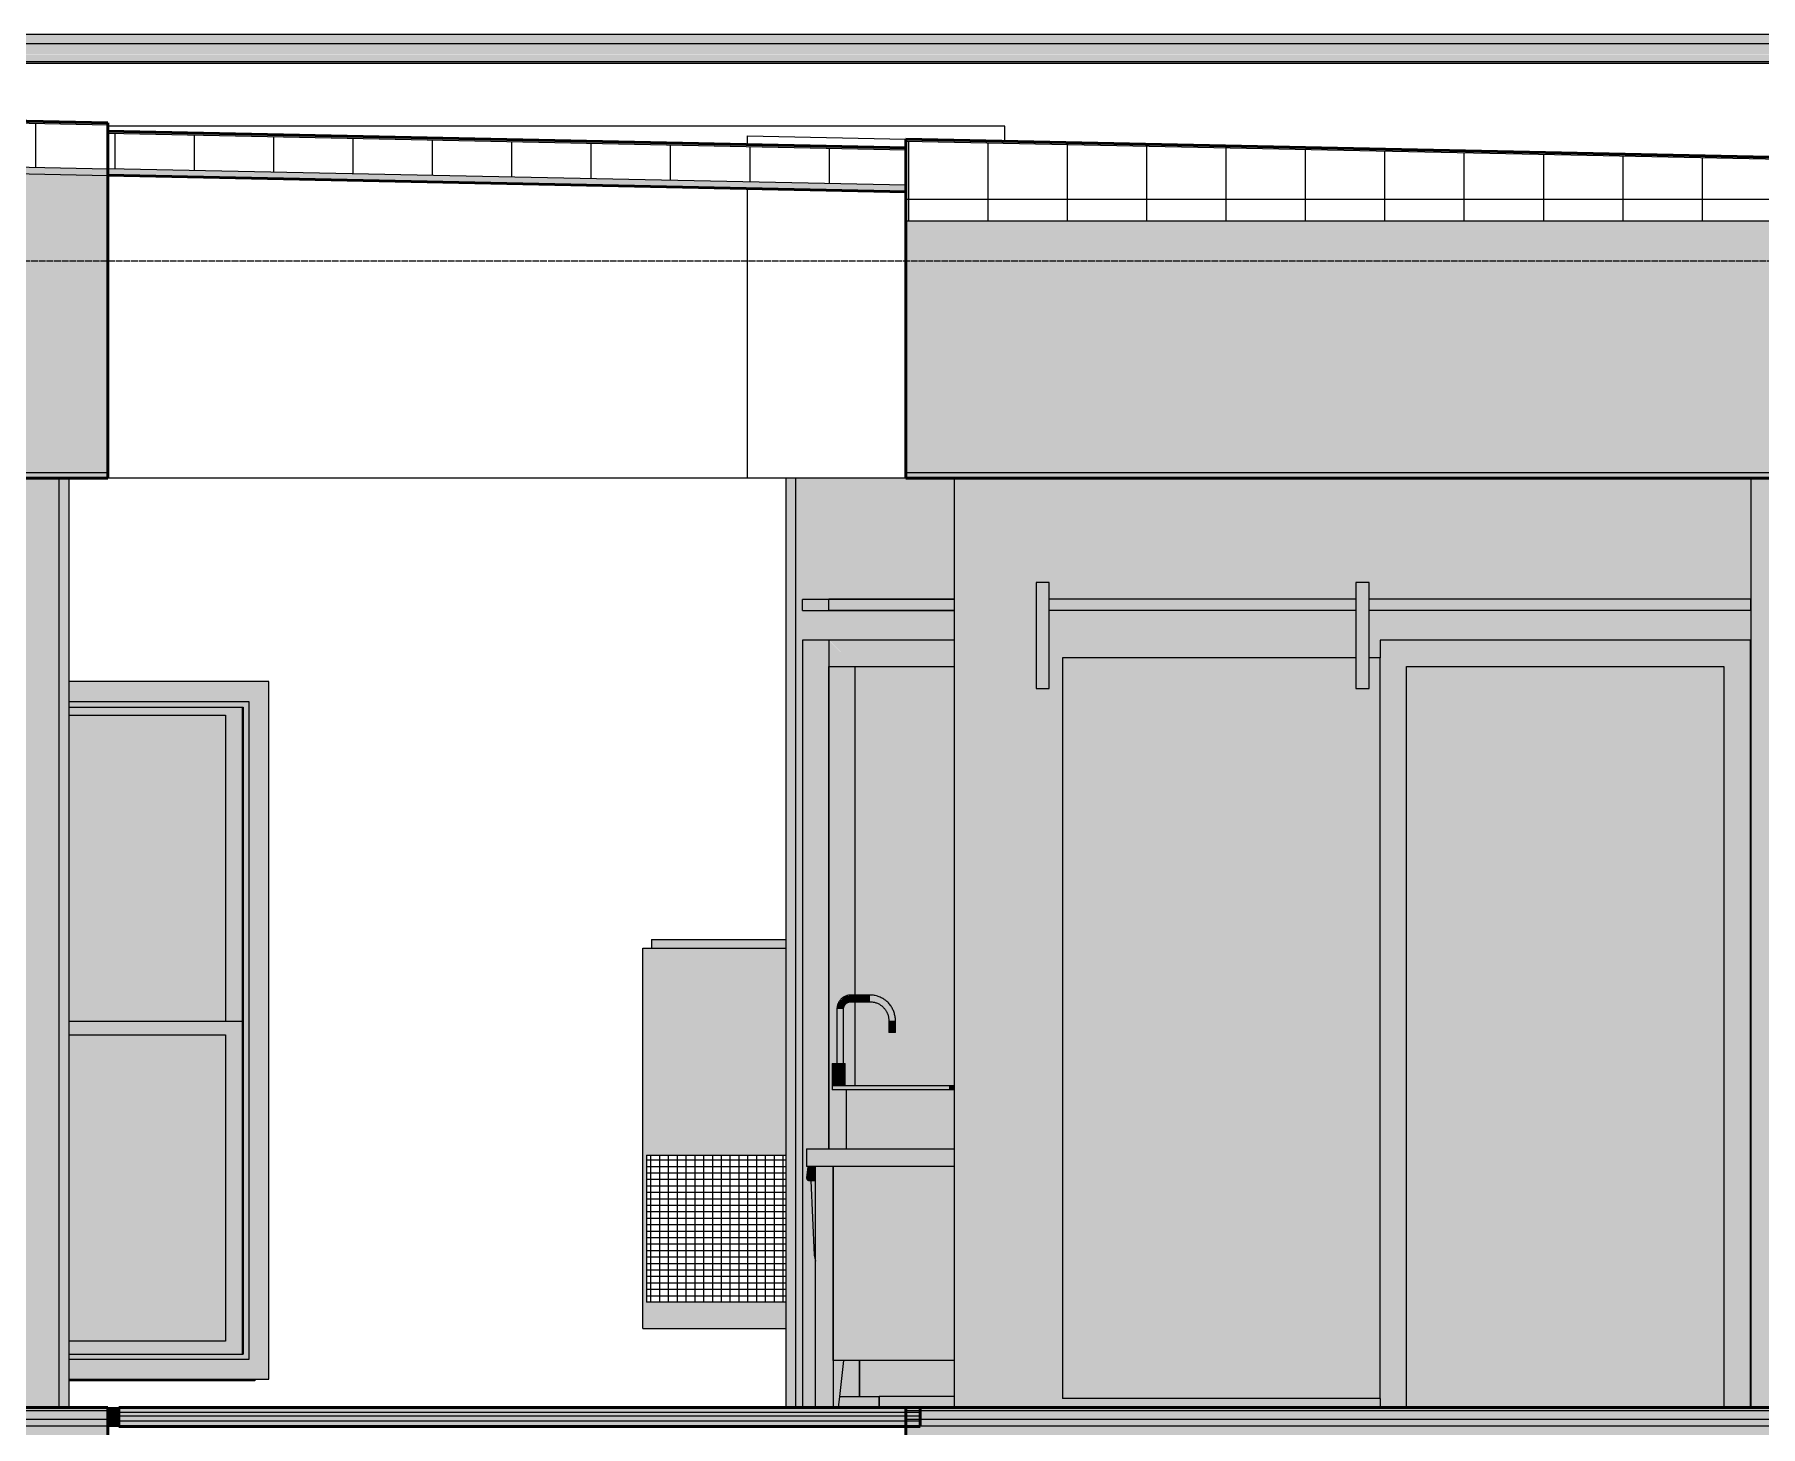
# Model space of a CAD drawing. Header units: inches. Extents: x 9594 to 15314, y -314 to 660.
# Drawn here: x 11638.4 to 11834.1, y 265.8 to 423.7 of the extents above; entities that cross this region are included whole.
import ezdxf

# ---------------------------------------------------------------- set-up
doc = ezdxf.new("R2010")
doc.units = ezdxf.units.IN
doc.header["$MEASUREMENT"] = 0
doc.linetypes.add('Grid Line 1_2_', pattern=[0.875, 0.5, -0.125, 0.125, -0.125])
for name, color, linetype, lineweight in [('0-1', 7, 'Continuous', 5), ('0-2', 7, 'Continuous', 9), ('A-DOOR-2', 7, 'Continuous', 9), ('A-DOOR-3', 55, 'Continuous', 9), ('A-DOOR-FRAM-2', 7, 'Continuous', 9), ('A-DOOR-FRAM-3', 55, 'Continuous', 9), ('A-FLOR', 192, 'Continuous', 13), ('A-FLOR-4', 192, 'Continuous', 5), ('A-FLOR-5', 192, 'Continuous', 50), ('A-FLOR-6', 192, 'Continuous', 9), ('A-FLOR-LEVL-1', 51, 'Grid Line 1_2_', 9), ('A-FLOR-MCUT', 51, 'Continuous', 13), ('A-FLOR-PATT-2', 8, 'Continuous', 9), ('A-GENM', 5, 'Continuous', 9), ('A-GLAZ-1', 151, 'Continuous', 9), ('A-ROOF', 132, 'Continuous', 13), ('A-ROOF-2', 132, 'Continuous', 50), ('A-ROOF-3', 132, 'Continuous', 9), ('A-ROOF-PATT-1', 132, 'Continuous', 9), ('A-WALL-1', 10, 'Continuous', 13), ('A-WALL-2', 50, 'Continuous', 5), ('A-WALL-5', 7, 'Continuous', 9), ('A-WALL-9', 113, 'Continuous', 9), ('P-SANR-FIXT-2', 7, 'Continuous', 9), ('P-SANR-FIXT-4', 90, 'Continuous', 9), ('P-SANR-FIXT-5', 37, 'Continuous', 9), ('Q-CASE-2', 253, 'Continuous', 9), ('Q-CASE-3', 7, 'Continuous', 9)]:
    doc.layers.add(name, color=color, linetype=linetype, lineweight=lineweight)
pattern_1 = [(0, (11008.554, 72), (0, 4.798), []), (315, (11008.554, 72), (4.798427, 0), [6.786, -6.786]), (45, (11008.554, 72), (4.798427, 0), [6.786, -6.786])]
pattern_2 = [(161.57, (11009.034, 72.48), (-3.8399538, -1.54e-05), [0, -27.322, 3.034, 0]), (18.43, (11008.074, 72.48), (-3.8399538, 1.54e-05), [0, -27.322, 3.034, 0]), (108.43, (11009.034, 72.48), (1.919622, -9.6005246), [9.106, -21.25]), (71.57, (11008.074, 72.48), (1.919622, 9.6005246), [9.106, -21.25])]
pattern_3 = [(0, (11008.554, 72), (0, 9), []), (90, (11008.554, 72), (-9, 6e-16), [])]

# ---------------------------------------------------------------- blocks, each defined once
blk = doc.blocks.new('M_Sink Vanity-Square - 500 x 440mm-1372835-BUILDING SECTION - EAST_WEST - LOOKING SOUTH2')
at = {"layer": 'P-SANR-FIXT-4'}
for points in [[(11729.04, 304), (11731.36, 304), (11731.36, 304.5), (11728.86, 304.5), (11728.86, 304), (11728.95, 304)], [(11731.23, 297.32), (11733.23, 297.32), (11733.23, 304), (11730.48, 304), (11730.51, 297.32), (11731.2, 297.32)], [(11731.36, 304), (11742.18, 304), (11742.18, 304.5), (11731.36, 304.5)], [(11736.17, 297.32), (11742.18, 297.32), (11742.18, 304), (11733.23, 304), (11733.23, 297.32)], [(11742.71, 304), (11742.72, 304), (11742.7, 304.5), (11742.18, 304.5), (11742.18, 304), (11742.54, 304)], [(11742.3, 297.32), (11742.72, 297.32), (11742.71, 304), (11742.18, 304), (11742.18, 297.32)]]:
    blk.add_hatch(color=256, dxfattribs=at).paths.add_polyline_path(points, flags=0)
at = {"layer": 'P-SANR-FIXT-5'}
for points in [[(11729.78, 307), (11730.17, 307), (11730.14, 313.19), (11729.42, 313.19), (11729.46, 307), (11729.77, 307)], [(11729.98, 313.19), (11730.14, 313.19), (11730.43, 313.74), (11730.58, 313.89), (11730.98, 314.04), (11730.98, 314.71), (11730.46, 314.61), (11730.16, 314.49), (11729.61, 313.89), (11729.46, 313.19), (11729.9, 313.19)], [(11731.5, 314), (11733.17, 314.04), (11733.17, 314.75), (11730.98, 314.71), (11730.98, 314)], [(11735.83, 311.87), (11736.05, 311.87), (11735.83, 312.98), (11735.21, 313.91), (11734.27, 314.53), (11733.17, 314.71), (11733.17, 314), (11734.08, 313.78), (11734.67, 313.38), (11735.16, 312.58), (11735.33, 311.87), (11735.76, 311.87)], [(11735.3, 310.5), (11736.05, 310.5), (11736.01, 311.87), (11735.3, 311.87), (11735.3, 310.61)], [(11729.44, 304.99), (11729.61, 304.99), (11729.6, 307), (11728.88, 307), (11728.9, 304.99), (11729.42, 304.99)], [(11729.78, 304.99), (11730.36, 304.99), (11730.31, 307), (11729.61, 307), (11729.61, 304.99), (11729.77, 304.99)], [(11729.19, 304.5), (11730.36, 304.5), (11730.34, 304.99), (11728.86, 304.99), (11728.86, 304.5), (11729.14, 304.5)]]:
    blk.add_hatch(color=256, dxfattribs=at).paths.add_polyline_path(points, flags=0)
at = {"layer": 'P-SANR-FIXT-2'}
for p, q in [((11729.42, 313.19), (11729.42, 307)), ((11730.17, 307), (11730.17, 313.19)), ((11733.17, 314.75), (11730.98, 314.75)), ((11730.98, 314), (11733.17, 314)), ((11735.3, 311.87), (11735.3, 310.5)), ((11736.05, 310.5), (11736.05, 311.87)), ((11736.05, 310.5), (11735.3, 310.5)), ((11728.86, 307), (11728.86, 304.99)), ((11728.86, 307), (11728.86, 304.99)), ((11728.88, 307), (11728.88, 307)), ((11728.88, 307), (11729.61, 307)), ((11729.61, 307), (11730.34, 307)), ((11730.34, 307), (11730.34, 307)), ((11730.36, 304.99), (11730.36, 307)), ((11730.36, 304.99), (11730.36, 307)), ((11728.86, 304.99), (11728.86, 304.5)), ((11728.86, 304.99), (11730.36, 304.99)), ((11728.86, 304.5), (11728.86, 304)), ((11728.86, 304.5), (11731.36, 304.5)), ((11731.36, 304), (11728.86, 304)), ((11730.36, 304.5), (11730.36, 304.99)), ((11730.48, 304), (11730.48, 297.32)), ((11731.36, 304.5), (11742.18, 304.5)), ((11742.18, 304), (11731.36, 304)), ((11742.18, 304.5), (11742.72, 304.5)), ((11742.18, 304.5), (11742.18, 304)), ((11742.72, 304), (11742.18, 304))]:
    blk.add_line(p, q, dxfattribs=at)
at = {"layer": 'P-SANR-FIXT-2', "flags": 128}
for points in [[(11730.98, 314.75), (11730.92, 314.75), (11730.86, 314.75), (11730.8, 314.74), (11730.74, 314.73), (11730.67, 314.72), (11730.61, 314.71), (11730.55, 314.69), (11730.49, 314.67), (11730.43, 314.65), (11730.38, 314.63), (11730.32, 314.6), (11730.26, 314.57), (11730.21, 314.54), (11730.15, 314.51), (11730.1, 314.48), (11730.05, 314.44), (11730, 314.4), (11729.95, 314.36), (11729.91, 314.32), (11729.86, 314.28), (11729.82, 314.23), (11729.78, 314.18), (11729.74, 314.13), (11729.7, 314.08), (11729.67, 314.03), (11729.64, 313.98), (11729.61, 313.92), (11729.58, 313.87), (11729.55, 313.81), (11729.53, 313.75), (11729.51, 313.69), (11729.49, 313.64), (11729.47, 313.58), (11729.46, 313.51), (11729.45, 313.45), (11729.44, 313.39), (11729.43, 313.33), (11729.42, 313.27), (11729.42, 313.2), (11729.42, 313.19)], [(11730.17, 313.19), (11730.17, 313.22), (11730.17, 313.25), (11730.18, 313.28), (11730.18, 313.32), (11730.19, 313.35), (11730.2, 313.38), (11730.2, 313.41), (11730.21, 313.44), (11730.22, 313.47), (11730.24, 313.5), (11730.25, 313.53), (11730.26, 313.56), (11730.28, 313.59), (11730.3, 313.62), (11730.31, 313.65), (11730.33, 313.67), (11730.35, 313.7), (11730.37, 313.72), (11730.4, 313.75), (11730.42, 313.77), (11730.44, 313.79), (11730.47, 313.81), (11730.49, 313.83), (11730.52, 313.85), (11730.55, 313.87), (11730.57, 313.89), (11730.6, 313.9), (11730.63, 313.92), (11730.66, 313.93), (11730.69, 313.94), (11730.72, 313.96), (11730.75, 313.97), (11730.78, 313.97), (11730.81, 313.98), (11730.85, 313.99), (11730.88, 313.99), (11730.91, 314), (11730.94, 314), (11730.98, 314), (11730.98, 314)], [(11736.05, 311.87), (11736.05, 311.99), (11736.04, 312.1), (11736.03, 312.22), (11736.01, 312.33), (11735.99, 312.45), (11735.96, 312.56), (11735.94, 312.67), (11735.9, 312.78), (11735.86, 312.89), (11735.82, 312.99), (11735.77, 313.1), (11735.72, 313.2), (11735.67, 313.3), (11735.61, 313.4), (11735.55, 313.5), (11735.48, 313.59), (11735.41, 313.68), (11735.33, 313.77), (11735.26, 313.86), (11735.18, 313.94), (11735.09, 314.02), (11735, 314.09), (11734.91, 314.16), (11734.82, 314.23), (11734.73, 314.29), (11734.63, 314.35), (11734.53, 314.41), (11734.42, 314.46), (11734.32, 314.51), (11734.21, 314.55), (11734.11, 314.59), (11734, 314.63), (11733.89, 314.66), (11733.77, 314.69), (11733.66, 314.71), (11733.55, 314.73), (11733.43, 314.74), (11733.32, 314.75), (11733.2, 314.75), (11733.17, 314.75)], [(11733.17, 314), (11733.26, 314), (11733.34, 313.99), (11733.43, 313.98), (11733.51, 313.97), (11733.59, 313.96), (11733.68, 313.94), (11733.76, 313.92), (11733.84, 313.89), (11733.92, 313.86), (11734, 313.83), (11734.08, 313.8), (11734.15, 313.76), (11734.23, 313.72), (11734.3, 313.68), (11734.37, 313.63), (11734.44, 313.58), (11734.51, 313.53), (11734.57, 313.47), (11734.64, 313.42), (11734.7, 313.36), (11734.75, 313.29), (11734.81, 313.23), (11734.86, 313.16), (11734.91, 313.09), (11734.96, 313.02), (11735, 312.95), (11735.05, 312.88), (11735.09, 312.8), (11735.12, 312.72), (11735.15, 312.65), (11735.18, 312.57), (11735.21, 312.48), (11735.23, 312.4), (11735.25, 312.32), (11735.27, 312.24), (11735.28, 312.15), (11735.29, 312.07), (11735.29, 311.98), (11735.3, 311.9), (11735.3, 311.87)]]:
    blk.add_lwpolyline(points, dxfattribs=at)
blk = doc.blocks.new('Toilet-Domestic-3D - Toilet-Domestic-3D-1352612-BUILDING SECTION - EAST_WEST - LOOKING SOUTH2')
at = {"layer": 'P-SANR-FIXT-4'}
for points in [[(11726.43, 294.02), (11726.98, 294.02), (11726.96, 295.29), (11726.1, 295.29), (11725.98, 294.02), (11726.05, 294.02)], [(11726.23, 293.75), (11726.98, 293.78), (11726.96, 294.02), (11725.98, 294.02), (11726.05, 293.83), (11726.13, 293.77)], [(11726.98, 285.25), (11726.98, 293.75), (11726.46, 293.75), (11726.85, 285.25)], [(11726.98, 284.58), (11726.96, 285.25), (11726.85, 285.25), (11726.96, 284.69)], [(11730.66, 269.25), (11731.96, 269.25), (11731.96, 273.32), (11730.18, 273.32), (11729.8, 269.25), (11730.59, 269.25)], [(11737.24, 269.25), (11742.72, 269.25), (11742.72, 273.32), (11731.96, 273.32), (11731.96, 269.25), (11736.17, 269.25)], [(11731.21, 268), (11734.21, 268), (11734.21, 269.25), (11729.71, 269.25), (11729.57, 268), (11730.98, 268)], [(11734.21, 268), (11742.72, 268), (11742.72, 269.25), (11734.21, 269.25)]]:
    blk.add_hatch(color=256, dxfattribs=at).paths.add_polyline_path(points, flags=0)
at = {"layer": 'P-SANR-FIXT-2'}
for p, q in [((11726.1, 295.29), (11725.98, 294.02)), ((11726.23, 293.75), (11726.98, 293.75)), ((11726.46, 293.75), (11726.85, 285.25)), ((11726.85, 285.25), (11726.98, 285.25)), ((11726.85, 285.25), (11726.98, 284.58)), ((11730.16, 273.32), (11729.71, 269.25)), ((11731.96, 273.32), (11731.96, 269.25)), ((11731.96, 269.25), (11731.96, 273.32)), ((11729.71, 269.25), (11729.57, 268)), ((11729.71, 269.25), (11729.73, 269.25)), ((11729.71, 269.25), (11729.77, 269.25)), ((11729.75, 269.25), (11734.21, 269.25)), ((11734.21, 269.25), (11734.21, 268)), ((11734.21, 268), (11734.21, 269.25)), ((11742.72, 269.25), (11734.21, 269.25))]:
    blk.add_line(p, q, dxfattribs=at)
blk.add_open_spline([(11725.98, 294.02), (11725.98, 294), (11725.98, 293.97), (11725.99, 293.93), (11726.01, 293.9), (11726.02, 293.87), (11726.03, 293.85), (11726.04, 293.84), (11726.05, 293.83), (11726.06, 293.82), (11726.07, 293.81), (11726.09, 293.8), (11726.11, 293.78), (11726.13, 293.77), (11726.16, 293.76), (11726.19, 293.75), (11726.22, 293.75), (11726.23, 293.75)], degree=3, knots=[0, 0, 0, 0, 0.125, 0.25, 0.3125, 0.375, 0.4375, 0.46875, 0.5, 0.53125, 0.5625, 0.625, 0.6875, 0.75, 0.8125, 0.875, 1, 1, 1, 1], dxfattribs=at)
blk = doc.blocks.new('Bath Vanity - Bath Vanity 42_-2581288-BUILDING SECTION - EAST_WEST - LOOKING SOUTH2')
at = {"layer": 'Q-CASE-2'}
for points in [[(11728.5, 295.32), (11742.72, 295.32), (11742.72, 297.32), (11725.98, 297.32), (11725.98, 295.32), (11726.98, 295.32)], [(11728.98, 268), (11728.98, 295.32), (11726.98, 295.32), (11726.98, 268), (11728.5, 268)], [(11728.98, 273.32), (11742.72, 273.32), (11742.72, 295.32), (11728.98, 295.32), (11728.98, 277.32)]]:
    blk.add_hatch(color=256, dxfattribs=at).paths.add_polyline_path(points, flags=0)
at = {"layer": 'Q-CASE-3'}
for p, q in [((11725.98, 297.32), (11742.72, 297.32)), ((11725.98, 297.32), (11725.98, 295.32)), ((11742.72, 295.32), (11725.98, 295.32)), ((11726.98, 268), (11726.98, 295.32)), ((11728.98, 273.32), (11728.98, 295.32)), ((11728.98, 295.32), (11728.98, 268)), ((11742.72, 273.32), (11728.98, 273.32))]:
    blk.add_line(p, q, dxfattribs=at)
blk = doc.blocks.new('BARN - FLUSH - 3-0 x 7-0 BARN DOOR-V59-BUILDING SECTION - EAST_WEST - LOOKING SOUTH2')
at = {"layer": 'A-DOOR-3'}
for points in [[(11753.5, 349.52), (11753.5, 361.52), (11752, 361.52), (11752, 349.52)], [(11788.26, 349.52), (11789.76, 349.52), (11789.76, 361.52), (11788.26, 361.52), (11788.26, 350.5)], [(11791, 269), (11791, 353), (11789.76, 353), (11789.76, 349.52), (11788.26, 349.52), (11788.26, 353), (11755, 353), (11755, 269), (11757.7, 269)], [(11794, 268), (11830, 268), (11830, 352), (11794, 352), (11794, 305.06)]]:
    blk.add_hatch(color=256, dxfattribs=at).paths.add_polyline_path(points, flags=0)
h = blk.add_hatch(color=256, dxfattribs=at)
h.paths.add_polyline_path([(11753.5, 358.38), (11788.26, 358.4), (11788.26, 359.63), (11753.5, 359.6), (11753.5, 358.4)], flags=0)
h.paths.add_polyline_path([(11800.76, 358.38), (11833, 358.4), (11833, 359.63), (11789.76, 359.6), (11789.76, 358.38), (11794, 358.38)], flags=0)
at = {"layer": 'A-DOOR-FRAM-3'}
blk.add_hatch(color=256, dxfattribs=at).paths.add_polyline_path([(11830, 268), (11833, 268), (11833, 355), (11791, 354.99), (11791, 268), (11794, 268), (11794, 352), (11830, 352), (11830, 270.8)], flags=0)
at = {"layer": 'A-DOOR-2'}
for p, q in [((11753.5, 361.52), (11752, 361.52)), ((11752, 361.52), (11752, 349.52)), ((11753.5, 349.52), (11753.5, 361.52)), ((11788.26, 361.52), (11788.26, 349.52)), ((11789.76, 361.52), (11788.26, 361.52)), ((11789.76, 349.52), (11789.76, 361.52)), ((11788.26, 359.63), (11753.5, 359.63)), ((11753.5, 358.38), (11788.26, 358.38)), ((11833, 359.63), (11789.76, 359.63)), ((11789.76, 358.38), (11833, 358.38)), ((11833, 359.63), (11833, 358.38)), ((11755, 353), (11755, 269)), ((11788.26, 353), (11755, 353)), ((11791, 353), (11789.76, 353)), ((11791, 269), (11791, 353)), ((11752, 349.52), (11753.5, 349.52)), ((11788.26, 349.52), (11789.76, 349.52)), ((11791, 269), (11755, 269))]:
    blk.add_line(p, q, dxfattribs=at)
at = {"layer": 'A-DOOR-FRAM-2'}
for p, q in [((11833, 355), (11791, 355)), ((11791, 355), (11791, 353)), ((11833, 268), (11833, 355)), ((11794, 352), (11830, 352)), ((11794, 268), (11794, 352)), ((11830, 352), (11830, 268)), ((11791, 269), (11791, 268))]:
    blk.add_line(p, q, dxfattribs=at)
blk = doc.blocks.new('BARN - FLUSH - WIDTH 1-V62-BUILDING SECTION - EAST_WEST - LOOKING SOUTH2')
at = {"layer": 'A-DOOR-FRAM-3'}
h = blk.add_hatch(color=256, dxfattribs=at)
h.paths.add_polyline_path([(11729.57, 268), (11729.71, 269.25), (11729.77, 269.25), (11730.18, 273.32), (11728.98, 273.32), (11728.98, 268)], flags=0)
h.paths.add_polyline_path([(11730.48, 297.32), (11730.48, 304), (11728.86, 304), (11728.88, 307), (11729.42, 307), (11729.46, 313.19), (11729.56, 313.71), (11729.65, 313.99), (11730.23, 314.55), (11730.98, 314.75), (11731.5, 314.75), (11731.5, 352), (11728.5, 354.99), (11728.5, 297.32), (11729.54, 297.32)], flags=0)
h.paths.add_polyline_path([(11731.36, 304.5), (11731.5, 304.5), (11731.5, 314), (11730.9, 314), (11730.43, 313.74), (11730.28, 313.59), (11730.17, 313.11), (11730.2, 307), (11730.34, 307), (11730.4, 304.5), (11731.29, 304.5)], flags=0)
at = {"layer": 'A-DOOR-2'}
for p, q in [((11742.72, 359.63), (11728.5, 359.63)), ((11728.5, 358.38), (11728.5, 359.63)), ((11728.5, 358.38), (11742.72, 358.38))]:
    blk.add_line(p, q, dxfattribs=at)
at = {"layer": 'A-DOOR-FRAM-2'}
for p, q in [((11742.72, 355), (11728.5, 355)), ((11728.5, 355), (11728.5, 297.32)), ((11731.5, 314.74), (11731.5, 352)), ((11731.5, 352), (11742.72, 352)), ((11731.5, 304.5), (11731.5, 314))]:
    blk.add_line(p, q, dxfattribs=at)
blk = doc.blocks.new('BARN - FLUSH - WIDTH 2-V95-BUILDING SECTION - EAST_WEST - LOOKING SOUTH2')
at = {"layer": 'A-DOOR-3'}
for points in [[(11729.53, 358.37), (11742.72, 358.4), (11742.72, 359.62), (11725.5, 359.6), (11725.5, 358.37), (11729.2, 358.37)], [(11742.72, 304.5), (11742.72, 352), (11731.5, 352), (11731.5, 314.75), (11733.36, 314.71), (11734.27, 314.53), (11735.21, 313.91), (11735.83, 312.98), (11736.05, 311.87), (11736.01, 310.5), (11735.3, 310.5), (11735.28, 311.95), (11735.09, 312.75), (11734.59, 313.43), (11733.88, 313.86), (11733.17, 314), (11731.5, 313.99), (11731.5, 304.5), (11742.66, 304.5)]]:
    blk.add_hatch(color=256, dxfattribs=at).paths.add_polyline_path(points, flags=0)
at = {"layer": 'A-DOOR-FRAM-3'}
h = blk.add_hatch(color=256, dxfattribs=at)
h.paths.add_polyline_path([(11725.5, 268), (11726.98, 268), (11726.96, 284.69), (11726.85, 285.25), (11726.46, 293.75), (11726.13, 293.77), (11726, 293.92), (11726, 294.16), (11726.1, 295.32), (11725.98, 295.32), (11725.98, 297.32), (11728.5, 297.32), (11728.5, 355), (11725.5, 354.99), (11725.5, 271)], flags=0)
h.paths.add_polyline_path([(11736.17, 352), (11742.72, 352), (11742.72, 355), (11728.51, 354.99), (11731.5, 352)], flags=0)
at = {"layer": 'A-DOOR-2'}
for p, q in [((11742.72, 359.62), (11725.5, 359.62)), ((11725.5, 358.37), (11725.5, 359.62)), ((11725.5, 358.37), (11742.72, 358.37))]:
    blk.add_line(p, q, dxfattribs=at)
at = {"layer": 'A-DOOR-FRAM-2'}
for p, q in [((11742.72, 355), (11725.5, 355)), ((11725.5, 355), (11725.5, 268)), ((11728.5, 297.32), (11728.5, 352)), ((11728.5, 352), (11742.72, 352))]:
    blk.add_line(p, q, dxfattribs=at)
blk = doc.blocks.new('CTR - 1st Phase - Unit Layouts_rvt-1-BUILDING SECTION - EAST_WEST - LOOKING SOUTH2')
at = {"layer": 'A-WALL-1'}
for points in [[(11725.5, 268), (11725.5, 355), (11730.57, 355), (11729.53, 358.37), (11725.5, 358.4), (11725.5, 359.62), (11729.14, 359.62), (11724.89, 373.37), (11723.61, 373.37), (11723.61, 268), (11725.41, 268)], [(11746.94, 268), (11791, 268), (11791, 269), (11755, 269), (11755, 353), (11788.26, 353), (11788.26, 358.37), (11753.5, 358.37), (11753.5, 349.52), (11752, 349.52), (11752, 361.52), (11753.5, 361.52), (11753.5, 359.62), (11788.26, 359.62), (11788.26, 361.52), (11789.76, 361.52), (11789.76, 359.62), (11833, 359.6), (11833, 358.37), (11789.76, 358.37), (11789.76, 353), (11791, 353), (11791, 355), (11833, 354.99), (11833, 268), (11833.1, 268), (11833.1, 373.37), (11742.72, 373.37), (11742.72, 268)]]:
    blk.add_hatch(color=256, dxfattribs=at).paths.add_polyline_path(points, flags=0)
h = blk.add_hatch(color=256, dxfattribs=at)
h.paths.add_polyline_path([(11741.56, 355), (11742.72, 355), (11742.72, 358.37), (11729.53, 358.37), (11730.57, 355), (11736.17, 355)], flags=0)
h.paths.add_polyline_path([(11742.72, 359.62), (11742.72, 373.37), (11724.89, 373.37), (11729.14, 359.62), (11741.56, 359.62)], flags=0)
at = {"layer": 'A-WALL-2'}
h = blk.add_hatch(color=256, dxfattribs=at)
h.paths.add_polyline_path([(11583.31, 268), (11598.24, 268), (11598.24, 351), (11599.24, 351), (11599.24, 373.37), (11543.69, 373.37), (11543.69, 351), (11583.31, 351), (11583.31, 305.06)], flags=0)
h.paths.add_polyline_path([(11609.61, 268), (11609.61, 296.81), (11613.52, 296.81), (11613.52, 296.94), (11626.52, 296.94), (11626.52, 296.81), (11629.11, 296.81), (11609.61, 314.81), (11609.61, 319.84), (11609.49, 319.84), (11609.49, 334.25), (11609.61, 334.25), (11609.61, 340), (11635.61, 340), (11635.61, 268), (11641.24, 268), (11641.24, 373.37), (11603.99, 373.37), (11603.99, 351), (11604.99, 351), (11604.99, 268), (11607, 268)], flags=0)
h.paths.add_polyline_path([(11528.14, 268), (11538.19, 268), (11538.19, 340), (11514.94, 340), (11514.94, 268), (11515.03, 268)], flags=0)
h.paths.add_polyline_path([(11486.94, 268), (11510.19, 268), (11510.19, 340), (11486.94, 340), (11486.94, 271.31)], flags=0)
h.paths.add_polyline_path([(11528.14, 342), (11538.19, 342), (11538.19, 350.75), (11538.94, 350.75), (11538.94, 373.37), (11514.94, 373.37), (11514.94, 342), (11520.89, 342)], flags=0)
h.paths.add_polyline_path([(11502.96, 342), (11510.19, 342), (11510.19, 373.37), (11486.19, 373.37), (11486.19, 350.75), (11486.94, 350.75), (11486.94, 342), (11499.36, 342)], flags=0)
for points in [[(11642.37, 268), (11642.37, 373.37), (11641.24, 373.37), (11641.24, 268)], [(11837.85, 268), (11837.85, 373.37), (11833.1, 373.37), (11833.1, 268)]]:
    blk.add_hatch(color=256, dxfattribs=at).paths.add_polyline_path(points, flags=0)
at = {"layer": 'A-WALL-5'}
for p, q in [((11641.24, 268), (11641.24, 373.37)), ((11642.37, 268), (11642.37, 373.37)), ((11723.61, 373.37), (11723.61, 268)), ((11724.73, 373.37), (11724.73, 268)), ((11742.72, 373.37), (11742.72, 268)), ((11833.1, 268), (11833.1, 373.37))]:
    blk.add_line(p, q, dxfattribs=at)
at = {"layer": '0-2'}
for name in ['BARN - FLUSH - 3-0 x 7-0 BARN DOOR-V59-BUILDING SECTION - EAST_WEST - LOOKING SOUTH2', 'BARN - FLUSH - WIDTH 2-V95-BUILDING SECTION - EAST_WEST - LOOKING SOUTH2', 'BARN - FLUSH - WIDTH 1-V62-BUILDING SECTION - EAST_WEST - LOOKING SOUTH2', 'M_Sink Vanity-Square - 500 x 440mm-1372835-BUILDING SECTION - EAST_WEST - LOOKING SOUTH2', 'Bath Vanity - Bath Vanity 42_-2581288-BUILDING SECTION - EAST_WEST - LOOKING SOUTH2', 'Toilet-Domestic-3D - Toilet-Domestic-3D-1352612-BUILDING SECTION - EAST_WEST - LOOKING SOUTH2']:
    blk.add_blockref(name, (0, 0), dxfattribs=at)
blk = doc.blocks.new('CTR - 1st Phase -Stairs _ Elevators_rvt-1-BUILDING SECTION - EAST_WEST - LOOKING SOUTH2')
at = {"layer": 'A-FLOR-LEVL-1'}
for p, q in [((9594.29, 398), (12543.28, 398)), ((9594.29, 268), (12543.28, 268))]:
    blk.add_line(p, q, dxfattribs=at)
blk = doc.blocks.new('Basic Wall _ EXT - FIBER CEMENT - SMALL - ___-2145935-BUILDING SECTION - EAST_WEST - LOOKING SOUTH2')
at = {"layer": 'A-WALL-9'}
h = blk.add_hatch(color=256, dxfattribs=at)
h.paths.add_polyline_path([(10390.65, 422.6), (10842.75, 422.62), (10857.87, 423.66), (9973.7, 423.66), (9989.22, 422.6), (10385.27, 422.6)], flags=0)
h.paths.add_polyline_path([(12109.71, 422.6), (12109.72, 422.6), (12125.07, 423.66), (11559.49, 423.66), (11559.49, 422.6), (12109.56, 422.6)], flags=0)
h.paths.add_polyline_path([(11426.49, 422.6), (11426.49, 423.66), (11241.02, 423.65), (11256.42, 422.6), (11424.01, 422.6)], flags=0)
h = blk.add_hatch(color=256, dxfattribs=at)
h.paths.add_polyline_path([(12109.49, 422.35), (12109.56, 422.52), (12109.6, 422.6), (11559.49, 422.56), (11559.49, 422.35), (12107.54, 422.35)], flags=0)
h.paths.add_polyline_path([(11257.17, 422.35), (11426.49, 422.4), (11426.49, 422.6), (11256.35, 422.56), (11256.44, 422.47), (11256.49, 422.35)], flags=0)
h.paths.add_polyline_path([(9989.29, 422.35), (10842.32, 422.41), (10842.39, 422.54), (10842.51, 422.6), (9989.18, 422.56), (9989.28, 422.41)], flags=0)
h = blk.add_hatch(color=256, dxfattribs=at)
h.paths.add_polyline_path([(9989.29, 421.44), (10831.98, 421.47), (10842.29, 421.69), (10842.29, 422.35), (9989.29, 422.35), (9989.29, 421.56)], flags=0)
h.paths.add_polyline_path([(12109.49, 421.44), (12109.49, 421.44), (12109.49, 422.35), (11559.49, 422.35), (11559.49, 421.44), (12107.54, 421.44)], flags=0)
h.paths.add_polyline_path([(11268.27, 421.44), (11426.49, 421.44), (11426.49, 422.35), (11256.49, 422.35), (11256.49, 421.68), (11262.56, 421.56)], flags=0)
h = blk.add_hatch(color=256, dxfattribs=at)
h.paths.add_polyline_path([(12109.45, 421.3), (12109.47, 421.44), (11559.49, 421.4), (11559.49, 421.3), (12109.42, 421.3)], flags=0)
h.paths.add_polyline_path([(11327.13, 421.3), (11426.49, 421.35), (11426.49, 421.44), (11269.66, 421.41), (11274.86, 421.3), (11316.37, 421.3)], flags=0)
h.paths.add_polyline_path([(9989.33, 421.3), (10825.98, 421.35), (10830.51, 421.44), (9989.29, 421.44), (9989.33, 421.3)], flags=0)
h = blk.add_hatch(color=256, dxfattribs=at)
h.paths.add_polyline_path([(11310.43, 420.57), (11426.49, 420.57), (11426.49, 421.3), (11274.86, 421.3), (11305.61, 420.67)], flags=0)
h.paths.add_polyline_path([(10056.96, 420.57), (10788.92, 420.58), (10823.92, 421.3), (9989.35, 421.26), (9989.8, 420.57), (10046.2, 420.57)], flags=0)
h.paths.add_polyline_path([(12108.98, 420.57), (12109.42, 421.3), (11559.49, 421.3), (11559.49, 420.57), (12107.54, 420.57)], flags=0)
h = blk.add_hatch(color=256, dxfattribs=at)
h.paths.add_polyline_path([(9989.8, 420.45), (10782.57, 420.45), (10788.35, 420.57), (9989.8, 420.57), (9989.69, 420.45)], flags=0)
h.paths.add_polyline_path([(12109.17, 420.45), (12108.98, 420.57), (11559.49, 420.57), (11559.49, 420.45), (12109.09, 420.45)], flags=0)
h.paths.add_polyline_path([(11426.49, 420.45), (11426.49, 420.57), (11310.43, 420.57), (11316.37, 420.45), (11424.01, 420.45)], flags=0)
for p, q in [((12125.15, 423.66), (11559.49, 423.66)), ((12109.71, 422.6), (11559.49, 422.6)), ((12108.98, 420.57), (11559.49, 420.57)), ((11559.49, 420.42), (12109.3, 420.42))]:
    blk.add_line(p, q, dxfattribs=at)
blk = doc.blocks.new('Window-Double_Hung-Andersen-400_Series-Tilt_Wash - 3nd Floor-2636363-BUILDING SECTION - EAST_WEST - LOOKING SOUTH2')
at = {"layer": 'A-GLAZ-1'}
for points in [[(11647.99, 271.19), (11664.98, 271.19), (11664.98, 350.31), (11642.37, 350.31), (11642.37, 348.06), (11662.73, 348.06), (11662.73, 273.44), (11642.37, 273.44), (11642.37, 271.19), (11646.74, 271.19)], [(11662.73, 273.44), (11662.73, 348.06), (11642.37, 348.06), (11642.37, 347.41), (11662.07, 347.41), (11662.07, 274.06), (11642.37, 274.06), (11642.37, 273.44), (11662.48, 273.44)], [(11661.94, 311.75), (11662.01, 311.75), (11662.01, 347.41), (11642.37, 347.41), (11642.37, 346.5), (11660.1, 346.5), (11660.1, 311.75), (11661.54, 311.75)], [(11660.1, 311.75), (11660.1, 346.5), (11642.37, 346.5), (11642.37, 311.75)], [(11662.07, 274.06), (11662.07, 347.41), (11662.01, 347.41), (11662.01, 274.06)], [(11661.17, 274.06), (11662.01, 274.06), (11662.01, 311.75), (11642.37, 311.75), (11642.37, 310.25), (11660.1, 310.25), (11660.1, 275.5), (11642.37, 275.5), (11642.37, 274.06), (11660.1, 274.06)], [(11660.1, 275.5), (11660.1, 310.25), (11642.37, 310.25), (11642.37, 275.5), (11650.06, 275.5)], [(11647.99, 271), (11663.41, 271), (11663.41, 271.19), (11642.37, 271.19), (11642.37, 271), (11646.74, 271)]]:
    blk.add_hatch(color=256, dxfattribs=at).paths.add_polyline_path(points, flags=0)
for p, q in [((11664.98, 350.31), (11642.37, 350.31)), ((11664.98, 271.19), (11664.98, 350.31)), ((11642.37, 348.06), (11662.73, 348.06)), ((11642.37, 347.41), (11662.07, 347.41)), ((11642.37, 346.5), (11660.1, 346.5)), ((11660.1, 346.5), (11660.1, 311.75)), ((11662.01, 274.06), (11662.01, 347.41)), ((11662.07, 347.41), (11662.07, 274.06)), ((11662.73, 348.06), (11662.73, 273.44)), ((11662.01, 311.75), (11642.37, 311.75)), ((11662.01, 274.06), (11662.01, 311.75)), ((11642.37, 310.25), (11660.1, 310.25)), ((11660.1, 310.25), (11660.1, 275.5)), ((11660.1, 275.5), (11642.37, 275.5)), ((11642.37, 274.06), (11662.07, 274.06)), ((11662.73, 273.44), (11642.37, 273.44)), ((11642.37, 271.19), (11664.98, 271.19)), ((11662.01, 271.19), (11662.01, 271))]:
    blk.add_line(p, q, dxfattribs=at)
blk = doc.blocks.new('V-Series_EWC4_SPVU_RFA_2015 - 2ND AND 3RD FLOOR-V122-BUILDING SECTION - EAST_WEST - LOOKING SOUTH2')
at = {"layer": 'A-GENM'}
for points in [[(11714.65, 320.06), (11723.61, 320.06), (11723.61, 321.06), (11708.39, 321.06), (11708.39, 320.06)], [(11707.39, 276.94), (11723.61, 276.94), (11723.61, 279.94), (11707.83, 279.94), (11707.83, 296.6), (11723.61, 296.6), (11723.61, 320.06), (11707.39, 320.06), (11707.39, 279.94)]]:
    blk.add_hatch(color=256, dxfattribs=at).paths.add_polyline_path(points, flags=0)
h = blk.add_hatch(dxfattribs=at)
h.set_pattern_fill('FP_37', color=256, style=0, pattern_type=2)
h.set_pattern_definition([(0, (11721.327, 287.269), (0, 0.733), []), (90, (11721.327, 287.269), (-1, 6e-17), [])])
h.paths.add_polyline_path([(11723.61, 279.94), (11723.61, 296.6), (11707.83, 296.6), (11707.83, 279.94), (11714.65, 279.94)], flags=0)
for p, q in [((11708.39, 321.06), (11723.61, 321.06)), ((11708.39, 321.06), (11708.39, 320.06)), ((11707.39, 319.56), (11707.39, 320.06)), ((11707.39, 320.06), (11723.61, 320.06)), ((11707.39, 276.94), (11707.39, 319.56)), ((11707.83, 296.6), (11707.83, 279.94)), ((11707.83, 296.6), (11723.61, 296.6)), ((11723.61, 279.94), (11707.83, 279.94)), ((11707.39, 276.94), (11723.61, 276.94))]:
    blk.add_line(p, q, dxfattribs=at)

msp = doc.modelspace()

# ---------------------------------------------------------------- hatches: boundary and pattern name
at = {"layer": 'A-FLOR'}
msp.add_hatch(color=256, dxfattribs=at).paths.add_polyline_path([(11737.24, 405.82), (11737.24, 406.57), (11646.74, 408.45), (11646.74, 407.7), (11719.24, 406.19)], flags=0)
at = {"layer": 'A-FLOR-4'}
for points in [[(11737.24, 410.57), (11737.24, 410.82), (11646.74, 412.7), (11646.74, 412.45), (11719.24, 410.94)], [(11647.99, 265.84), (11647.99, 268), (11646.74, 268), (11646.74, 265.84)]]:
    msp.add_hatch(color=256, dxfattribs=at).paths.add_polyline_path(points, flags=0)
h = msp.add_hatch(color=256, dxfattribs=at)
h.paths.add_polyline_path([(11641.24, 267.62), (11646.74, 267.65), (11646.74, 267.87), (11255.64, 267.87), (11255.64, 267.62), (11628.74, 267.62)], flags=0)
h.paths.add_polyline_path([(10552.11, 267.62), (10843.14, 267.62), (10843.13, 267.87), (10452.04, 267.87), (10452.04, 267.62), (10548.04, 267.62)], flags=0)
h.paths.add_polyline_path([(11837.85, 267.62), (12110.34, 267.62), (12110.34, 267.87), (11737.24, 267.87), (11737.24, 267.62), (11794, 267.62)], flags=0)
h.paths.add_polyline_path([(10265.78, 267.62), (10361.54, 267.62), (10361.54, 267.87), (9988.44, 267.87), (9988.44, 267.62), (10265.77, 267.62)], flags=0)
h = msp.add_hatch(color=256, dxfattribs=at)
h.paths.add_polyline_path([(11647.99, 267.03), (11737.24, 267.04), (11737.24, 267.41), (11647.99, 267.41)], flags=0)
h.paths.add_polyline_path([(10379.89, 267.03), (10450.79, 267.03), (10450.79, 267.41), (10362.79, 267.41), (10362.79, 267.03), (10379.54, 267.03)], flags=0)
at = {"layer": 'A-FLOR-PATT-2'}
h = msp.add_hatch(dxfattribs=at)
h.set_pattern_fill('FP_22', color=256, style=0, pattern_type=2)
h.set_pattern_definition(pattern_3)
h.paths.add_polyline_path([(11737.24, 406.57), (11737.24, 410.57), (11646.74, 412.45), (11646.74, 408.45), (11733.44, 406.64)], flags=0)
h = msp.add_hatch(dxfattribs=at)
h.set_pattern_fill('FP_3', color=256, style=0, pattern_type=2)
h.set_pattern_definition(pattern_1)
h.paths.add_polyline_path([(12009.2, 265.87), (12115.84, 265.87), (12115.82, 266.62), (11737.24, 266.62), (11737.24, 265.87), (12007.79, 265.87)], flags=0)
h.paths.add_polyline_path([(11283.69, 265.87), (11646.74, 265.87), (11646.74, 266.62), (11250.14, 266.62), (11250.14, 265.87), (11262.55, 265.87)], flags=0)
h.paths.add_polyline_path([(10670.52, 265.87), (10848.64, 265.87), (10848.64, 266.62), (10452.04, 266.62), (10452.04, 265.87), (10662.71, 265.87)], flags=0)
h.paths.add_polyline_path([(10347.59, 265.87), (10361.54, 265.87), (10361.54, 266.62), (9982.94, 266.62), (9982.94, 265.87), (10336.83, 265.87)], flags=0)
h = msp.add_hatch(dxfattribs=at)
h.set_pattern_fill('FP_2', color=256, style=0, pattern_type=2)
h.set_pattern_definition([(0, (11008.554, 72), (15.36, 3.84), [1.267, -10.253, 1.267, -10.253, -61.44]), (0, (11008.554, 72), (15.36, 3.84), [-23.04, 1.267, -21.773, 1.267, -10.253, -26.88]), (0, (11008.554, 72), (15.36, 3.84), [-57.6, 1.267, -6.413, 1.267, -17.933]), (120, (11014.314, 73.92), (-11.005538, 11.38215), [1.267, -10.253, 1.267, -10.253, -61.44]), (120, (11014.314, 73.92), (-11.005538, 11.38215), [-23.04, 1.267, -21.773, 1.267, -10.253, -26.88]), (120, (11014.314, 73.92), (-11.005538, 11.38215), [-57.6, 1.267, -6.413, 1.267, -17.933]), (240, (11016.234, 81.6), (-4.354462, -15.22215), [1.267, -10.253, 1.267, -10.253, -61.44]), (240, (11016.234, 81.6), (-4.354462, -15.22215), [-23.04, 1.267, -21.773, 1.267, -10.253, -26.88]), (240, (11016.234, 81.6), (-4.354462, -15.22215), [-57.6, 1.267, -6.413, 1.267, -17.933])])
h.paths.add_polyline_path([(12107.4, 266.62), (12110.34, 266.62), (12110.34, 267.62), (11737.24, 267.62), (11737.24, 266.62), (12102.16, 266.62)], flags=0)
h.paths.add_polyline_path([(11628.74, 266.62), (11646.74, 266.62), (11646.74, 267.62), (11255.64, 267.62), (11255.64, 266.62), (11628.53, 266.62)], flags=0)
h.paths.add_polyline_path([(10799.69, 266.62), (10843.14, 266.62), (10843.14, 267.62), (10452.04, 267.62), (10452.04, 266.62), (10788.92, 266.62)], flags=0)
h.paths.add_polyline_path([(10090.99, 266.62), (10361.54, 266.62), (10361.54, 267.62), (9988.44, 267.62), (9988.44, 266.62), (10089.2, 266.62)], flags=0)
h = msp.add_hatch(dxfattribs=at)
h.set_pattern_fill('FP_3', color=256, style=0, pattern_type=2)
h.set_pattern_definition(pattern_1)
h.paths.add_polyline_path([(11725.41, 267.41), (11737.24, 267.42), (11737.24, 267.87), (11738.84, 267.87), (11738.84, 268), (11647.99, 268), (11647.99, 267.41), (11719.24, 267.41)], flags=0)
h.paths.add_polyline_path([(10379.89, 267.41), (10450.79, 267.41), (10450.79, 268), (10362.79, 268), (10362.79, 267.41), (10379.54, 267.41)], flags=0)
h = msp.add_hatch(dxfattribs=at)
h.set_pattern_fill('FP_3', color=256, style=0, pattern_type=2)
h.set_pattern_definition(pattern_1)
h.paths.add_polyline_path([(11647.99, 266.44), (11737.24, 266.45), (11737.24, 267.03), (11647.99, 267.03)], flags=0)
h.paths.add_polyline_path([(10401.41, 266.44), (10450.79, 266.44), (10450.79, 267.03), (10362.79, 267.03), (10362.79, 266.44), (10379.89, 266.44)], flags=0)
h = msp.add_hatch(dxfattribs=at)
h.set_pattern_fill('FP_3', color=256, style=0, pattern_type=2)
h.set_pattern_definition(pattern_1)
h.paths.add_polyline_path([(11714.65, 265.84), (11737.24, 265.87), (11737.24, 266.44), (11647.99, 266.44), (11647.99, 265.84), (11686.74, 265.84)], flags=0)
h.paths.add_polyline_path([(10362.79, 265.84), (10450.79, 265.87), (10450.79, 266.44), (10362.79, 266.44), (10362.79, 265.87)], flags=0)
h = msp.add_hatch(dxfattribs=at)
h.set_pattern_fill('FP_4', color=256, style=0, pattern_type=2)
h.set_pattern_definition(pattern_2)
h.paths.add_polyline_path([(11800.76, 241.87), (12115.84, 241.87), (12115.84, 265.87), (11737.24, 265.87), (11737.24, 241.87), (11757.7, 241.87)], flags=0)
h.paths.add_polyline_path([(11585.47, 241.87), (11646.74, 241.87), (11646.74, 265.87), (11250.14, 265.87), (11250.14, 241.87), (11542.99, 241.87)], flags=0)
h.paths.add_polyline_path([(10842.61, 241.87), (10848.64, 241.87), (10848.64, 265.87), (10452.04, 265.87), (10452.04, 241.87), (10842.51, 241.87)], flags=0)
h.paths.add_polyline_path([(10293.77, 241.87), (10361.54, 241.87), (10361.54, 265.87), (9982.94, 265.87), (9982.94, 241.87), (10260.93, 241.87)], flags=0)
at = {"layer": 'A-ROOF'}
h = msp.add_hatch(color=256, dxfattribs=at)
h.paths.add_polyline_path([(11987.3, 406.64), (11737.24, 411.79), (11737.24, 411.54), (11975.15, 406.64)], flags=0)
h.paths.add_polyline_path([(11646.74, 413.4), (11646.74, 413.65), (11256.26, 421.69), (11256.26, 421.44), (11634.59, 413.65)], flags=0)
at = {"layer": 'A-ROOF-PATT-1'}
h = msp.add_hatch(dxfattribs=at)
h.set_pattern_fill('FP_22', color=256, style=0, pattern_type=2)
h.set_pattern_definition(pattern_3)
h.paths.add_polyline_path([(12110.34, 398.86), (12110.34, 402.52), (11932.42, 402.52), (12109.71, 398.87)], flags=0)
h.paths.add_polyline_path([(11886.87, 402.52), (11930.09, 402.52), (11930.09, 406.77), (11938.78, 406.64), (11975.15, 406.64), (11737.24, 411.54), (11737.24, 402.52), (11843.82, 402.52)], flags=0)
h.paths.add_polyline_path([(11646.74, 408.4), (11646.74, 413.4), (11255.64, 421.44), (11255.64, 416.45), (11628.53, 408.78)], flags=0)
h = msp.add_hatch(dxfattribs=at)
h.set_pattern_fill('FP_4', color=256, style=0, pattern_type=2)
h.set_pattern_definition(pattern_2)
h.paths.add_polyline_path([(11748.44, 374), (12115.84, 374), (12115.84, 398), (11895.97, 402.52), (11737.24, 402.52), (11737.24, 374), (11740.66, 374)], flags=0)
h.paths.add_polyline_path([(11585.47, 374), (11646.74, 374), (11646.74, 407.65), (11250.14, 415.81), (11250.14, 374), (11542.99, 374)], flags=0)
h = msp.add_hatch(dxfattribs=at)
h.set_pattern_fill('FP_3', color=256, style=0, pattern_type=2)
h.set_pattern_definition(pattern_1)
h.paths.add_polyline_path([(12110.34, 398.11), (12110.34, 398.86), (11932.42, 402.52), (11895.97, 402.52), (12109.71, 398.12)], flags=0)
h.paths.add_polyline_path([(11646.74, 407.65), (11646.74, 408.4), (11255.64, 416.45), (11255.64, 415.7), (11628.53, 408.03)], flags=0)
h = msp.add_hatch(dxfattribs=at)
h.set_pattern_fill('FP_1', color=256, style=0, pattern_type=2)
h.set_pattern_definition([(0, (11008.554, 72), (30.72, 7.68), [1.267, -21.773, 1.267, -21.773, -122.88]), (0, (11008.554, 72), (30.72, 7.68), [-46.08, 1.267, -44.813, 1.267, -21.773, -53.76]), (0, (11008.554, 72), (30.72, 7.68), [-115.2, 1.267, -14.093, 1.267, -37.133]), (120, (11020.074, 75.84), (-22.011075, 22.7643), [1.267, -21.773, 1.267, -21.773, -122.88]), (120, (11020.074, 75.84), (-22.011075, 22.7643), [-46.08, 1.267, -44.813, 1.267, -21.773, -53.76]), (120, (11020.074, 75.84), (-22.011075, 22.7643), [-115.2, 1.267, -14.093, 1.267, -37.133]), (240, (11023.914, 91.2), (-8.708925, -30.4443), [1.267, -21.773, 1.267, -21.773, -122.88]), (240, (11023.914, 91.2), (-8.708925, -30.4443), [-46.08, 1.267, -44.813, 1.267, -21.773, -53.76]), (240, (11023.914, 91.2), (-8.708925, -30.4443), [-115.2, 1.267, -14.093, 1.267, -37.133])])
h.paths.add_polyline_path([(11284.08, 373.37), (11510.81, 373.37), (11510.81, 373.88), (11514.31, 373.88), (11514.31, 373.37), (11646.74, 373.37), (11646.74, 374), (11256.26, 374), (11256.29, 373.37), (11283.79, 373.37)], flags=0)
h.paths.add_polyline_path([(12108.26, 373.37), (12109.71, 373.37), (12109.71, 374), (11737.24, 374), (11737.24, 373.37), (12102.16, 373.37)], flags=0)

# ---------------------------------------------------------------- linework, layer by layer
at = {"layer": 'A-FLOR-5'}
for p, q in [((11737.24, 410.82), (11646.74, 412.7)), ((11646.74, 407.7), (11737.24, 405.82)), ((11646.74, 268), (11635.61, 268)), ((11646.74, 240.75), (11646.74, 268)), ((12000.47, 268), (11647.99, 268)), ((11647.99, 268), (11647.99, 265.84)), ((11737.24, 268), (11737.24, 240.75)), ((11738.84, 265.84), (11738.84, 268)), ((11647.99, 265.84), (11738.84, 265.84))]:
    msp.add_line(p, q, dxfattribs=at)
at = {"layer": 'A-FLOR-6'}
for p, q in [((11646.74, 268), (11647.99, 268)), ((11647.99, 265.84), (11646.74, 265.84))]:
    msp.add_line(p, q, dxfattribs=at)
at = {"layer": 'A-FLOR-LEVL-1'}
for p, q in [((9660.53, 398), (12376.06, 398)), ((9660.53, 268), (12376.06, 268))]:
    msp.add_line(p, q, dxfattribs=at)
at = {"layer": 'A-FLOR-MCUT'}
for p, q in [((11737.24, 410.57), (11646.74, 412.45)), ((11737.24, 406.57), (11646.74, 408.45)), ((11646.74, 267.87), (11255.64, 267.87)), ((11646.74, 267.62), (11255.64, 267.62)), ((11646.74, 266.62), (11255.64, 266.62)), ((11738.84, 267.41), (11647.99, 267.41)), ((11738.84, 267.03), (11647.99, 267.03)), ((11738.84, 266.44), (11647.99, 266.44)), ((12110.34, 267.87), (11737.24, 267.87)), ((12110.34, 267.62), (11737.24, 267.62)), ((12110.34, 266.62), (11737.24, 266.62)), ((11646.74, 265.87), (11250.14, 265.87)), ((12115.84, 265.87), (11737.24, 265.87))]:
    msp.add_line(p, q, dxfattribs=at)
at = {"layer": 'A-ROOF'}
for p, q in [((11646.74, 413.4), (11255.64, 421.45)), ((11646.74, 407.65), (11250.14, 415.81)), ((11646.74, 408.4), (11255.64, 416.45)), ((11975.15, 406.64), (11737.24, 411.54)), ((11932.42, 402.52), (11737.24, 402.52)), ((11250.14, 374), (11646.74, 374)), ((11737.24, 374), (12115.84, 374))]:
    msp.add_line(p, q, dxfattribs=at)
at = {"layer": 'A-ROOF-2'}
for p, q in [((11646.74, 413.65), (11256.26, 421.69)), ((11646.74, 373.37), (11646.74, 413.65)), ((11987.3, 406.64), (11737.24, 411.79)), ((11737.24, 411.79), (11737.24, 373.37)), ((11256.26, 373.37), (11646.74, 373.37)), ((11737.24, 373.37), (12109.71, 373.37))]:
    msp.add_line(p, q, dxfattribs=at)
at = {"layer": 'A-ROOF-3'}
for p, q in [((11748.44, 413.27), (11646.74, 413.27)), ((11748.44, 411.56), (11748.44, 413.27)), ((11719.24, 412.16), (11737.24, 411.79)), ((11719.24, 412.16), (11719.24, 411.19)), ((11719.24, 406.19), (11719.24, 373.37)), ((11737.24, 373.37), (11646.74, 373.37))]:
    msp.add_line(p, q, dxfattribs=at)
at = {"layer": 'A-WALL-9'}
for p, q in [((11663.41, 271), (11642.37, 271)), ((11663.41, 271.19), (11663.41, 271))]:
    msp.add_line(p, q, dxfattribs=at)

# ---------------------------------------------------------------- block references
at = {"layer": '0-1'}
for name in ['CTR - 1st Phase -Stairs _ Elevators_rvt-1-BUILDING SECTION - EAST_WEST - LOOKING SOUTH2', 'CTR - 1st Phase - Unit Layouts_rvt-1-BUILDING SECTION - EAST_WEST - LOOKING SOUTH2']:
    msp.add_blockref(name, (0, 0), dxfattribs=at)
at = {"layer": 'A-GENM'}
msp.add_blockref('V-Series_EWC4_SPVU_RFA_2015 - 2ND AND 3RD FLOOR-V122-BUILDING SECTION - EAST_WEST - LOOKING SOUTH2', (0, 0), dxfattribs=at)
at = {"layer": 'A-GLAZ-1'}
msp.add_blockref('Window-Double_Hung-Andersen-400_Series-Tilt_Wash - 3nd Floor-2636363-BUILDING SECTION - EAST_WEST - LOOKING SOUTH2', (0, 0), dxfattribs=at)
at = {"layer": 'A-WALL-9'}
msp.add_blockref('Basic Wall _ EXT - FIBER CEMENT - SMALL - ___-2145935-BUILDING SECTION - EAST_WEST - LOOKING SOUTH2', (0, 0), dxfattribs=at)

doc.saveas('drawing.dxf')
